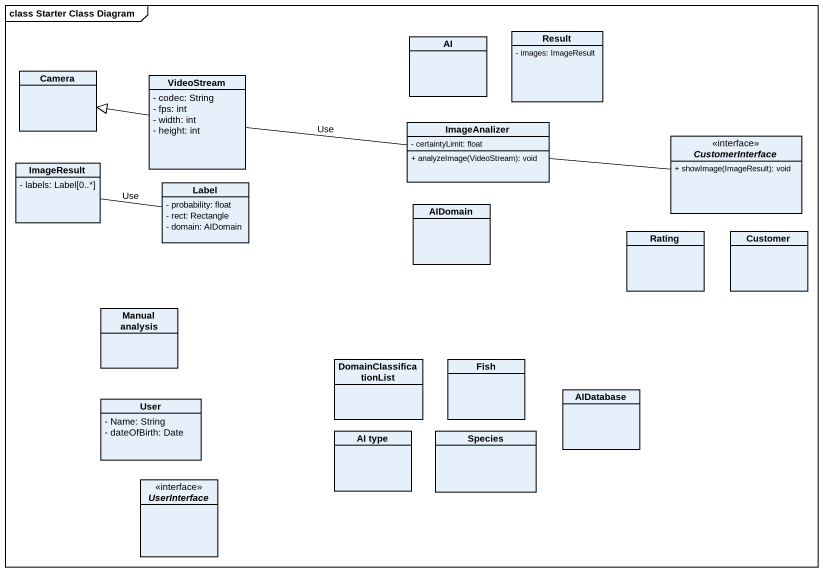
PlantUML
@startuml
mainframe class Starter Class Diagram
hide circle
hide empty members
skinparam classAttributeIconSize 0
class AI
class Result {
  - images: ImageResult
}
class Camera
class VideoStream {
  - codec: String
  - fps: int
  - width: int
  - height: int
}
class ImageAnalizer {
  - certaintyLimit: float
  + analyzeImage(VideoStream): void
}
interface CustomerInterface {
  + showImage(ImageResult): void
}
class ImageResult {
  - labels: Label[0..*]
}
class "Label" as Label_ {
  - probability: float
  - rect: Rectangle
  - domain: AIDomain
}
class AIDomain
class Rating
class Customer
class "Manual analysis" as Manual_analysis
class DomainClassificationList
class Fish
class AIDatabase
class User {
  - Name: String
  - dateOfBirth: Date
}
class "AI type" as AI_type
class Species
interface UserInterface
VideoStream -left-|> Camera
ImageAnalizer -left- VideoStream : Use
ImageAnalizer -right- CustomerInterface
ImageResult -right- Label_ : Use
@enduml
